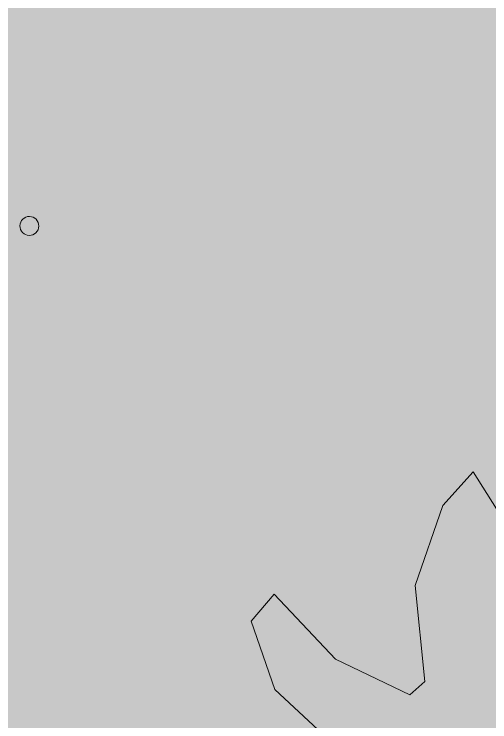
# Model space of a CAD drawing. Header units: metres. Extents: x 0 to 4415, y 1197 to 2590.
# Drawn here: x 1893.946 to 1894.349, y 1326.388 to 1326.989 of the extents above; entities that cross this region are included whole.
import ezdxf

# ---------------------------------------------------------------- set-up
doc = ezdxf.new("R2010")
doc.units = ezdxf.units.M
doc.layers.add('veg', color=7, linetype='Continuous', lineweight=9, true_color=0x61c200)
doc.layers.add('VEGETATION', color=7, linetype='Continuous', lineweight=5, true_color=0x7ea800)

# ---------------------------------------------------------------- blocks, each defined once
blk = doc.blocks.new('hh(jjk')
at = {"layer": 'VEGETATION', "ltscale": 1.8}
for p, q in [((437.6666, 231.5374), (437.1724, 231.9443)), ((436.2031, 231.504), (436.0493, 231.3504)), ((436.2031, 231.5041), (437.0312, 231.1676)), ((437.9714, 230.8121), (437.6666, 231.5374)), ((436.2192, 230.317), (436.0493, 231.3504)), ((437.0312, 231.1676), (437.7407, 230.5047)), ((437.7407, 230.5047), (437.9714, 230.8121)), ((435.9725, 229.4283), (436.2192, 230.317)), ((434.8071, 230.243), (435.6649, 229.044)), ((435.665, 229.0441), (435.9725, 229.4283))]:
    blk.add_line(p, q, dxfattribs=at)
blk = doc.blocks.new('Plantes')
at = {"color": 10}
blk.add_ellipse((-0.7396, 1.0275), major_axis=(0.0232, 0.0232), ratio=1, start_param=2.267169, end_param=8.550354, dxfattribs=at)

msp = doc.modelspace()

# ---------------------------------------------------------------- hatches: boundary and pattern name
at = {"layer": 'veg'}
h = msp.add_hatch(dxfattribs=at)
h.set_pattern_fill('AR-CONC', color=256, scale=0.003, style=0)
h.set_pattern_definition([(50, (1092.37423, 112.65667), (0.54655401, -0.04781726), [0.05715, -0.62865]), (355, (1092.37423, 112.65667), (-0.10573026, 0.57317054), [0.04572, -0.50292175]), (100.451445, (1092.4198, 112.6527), (0.44082374, 0.52535326), [0.04857003, -0.53427073]), (46.1842, (1092.3742, 112.8091), (0.81323712, -0.12612698), [0.085725, -0.942975]), (96.63556, (1092.442, 112.79856), (0.7122124, 0.74227837), [0.07285507, -0.80140682]), (351.18415, (1092.3742, 112.8091), (0.7122124, 0.74227837), [0.0685799, -0.7543792]), (21, (1092.45043, 112.77097), (0.45484317, -0.3067956), [0.05715, -0.62865]), (326, (1092.45043, 112.77097), (0.18540609, 0.5525639), [0.04572, -0.50292]), (71.451445, (1092.48833, 112.7454), (0.64024926, 0.2457683), [0.04857003, -0.53426981]), (37.5, (1092.37423, 112.65667), (0.00926581, 0.253665117), [0, -0.496824, 0, -0.51054, 0, -0.504825]), (7.5, (1092.37423, 112.65667), (0.20045899, 0.300541724), [0, -0.291084, 0, -0.485394, 0, -0.192405]), (327.5, (1092.2043, 112.65667), (0.406771786, -0.017186232), [0, -0.1905, 0, -0.59436, 0, -0.78867]), (317.5, (1092.1281, 112.65667), (0.44438754, 0.07627947), [0, -0.24765, 0, -0.394716, 0, -0.56007])])
h.paths.add_polyline_path([(1893.15854, 1311.53732), (1895.91193, 1308.87356), (1903.93275, 1309.36046), (1903.93117, 1312.10545), (1896.31234, 1312.10545), (1896.31234, 1329.25716), (1910.41234, 1329.25716), (1910.41234, 1329.75716), (1893.66517, 1329.75716)])

# ---------------------------------------------------------------- block references
at = {"layer": 'veg', "ltscale": 0.1, "xscale": -0.2441011966847086, "yscale": 0.2441011966847085, "zscale": 0.2441011966847084, "rotation": 5.331321933734222}
msp.add_blockref('Plantes', (1893.80271, 1326.54244), dxfattribs=at)
msp.add_blockref('Plantes', (1893.80271, 1326.54244), dxfattribs=at)
at = {"layer": 'VEGETATION', "xscale": 0.07806639772794305, "yscale": 0.07806639772794305, "zscale": 0.07806639772794305, "rotation": 176.4563888817633}
msp.add_blockref('hh(jjk', (1929.38622, 1342.34473), dxfattribs=at)

doc.saveas('drawing.dxf')
